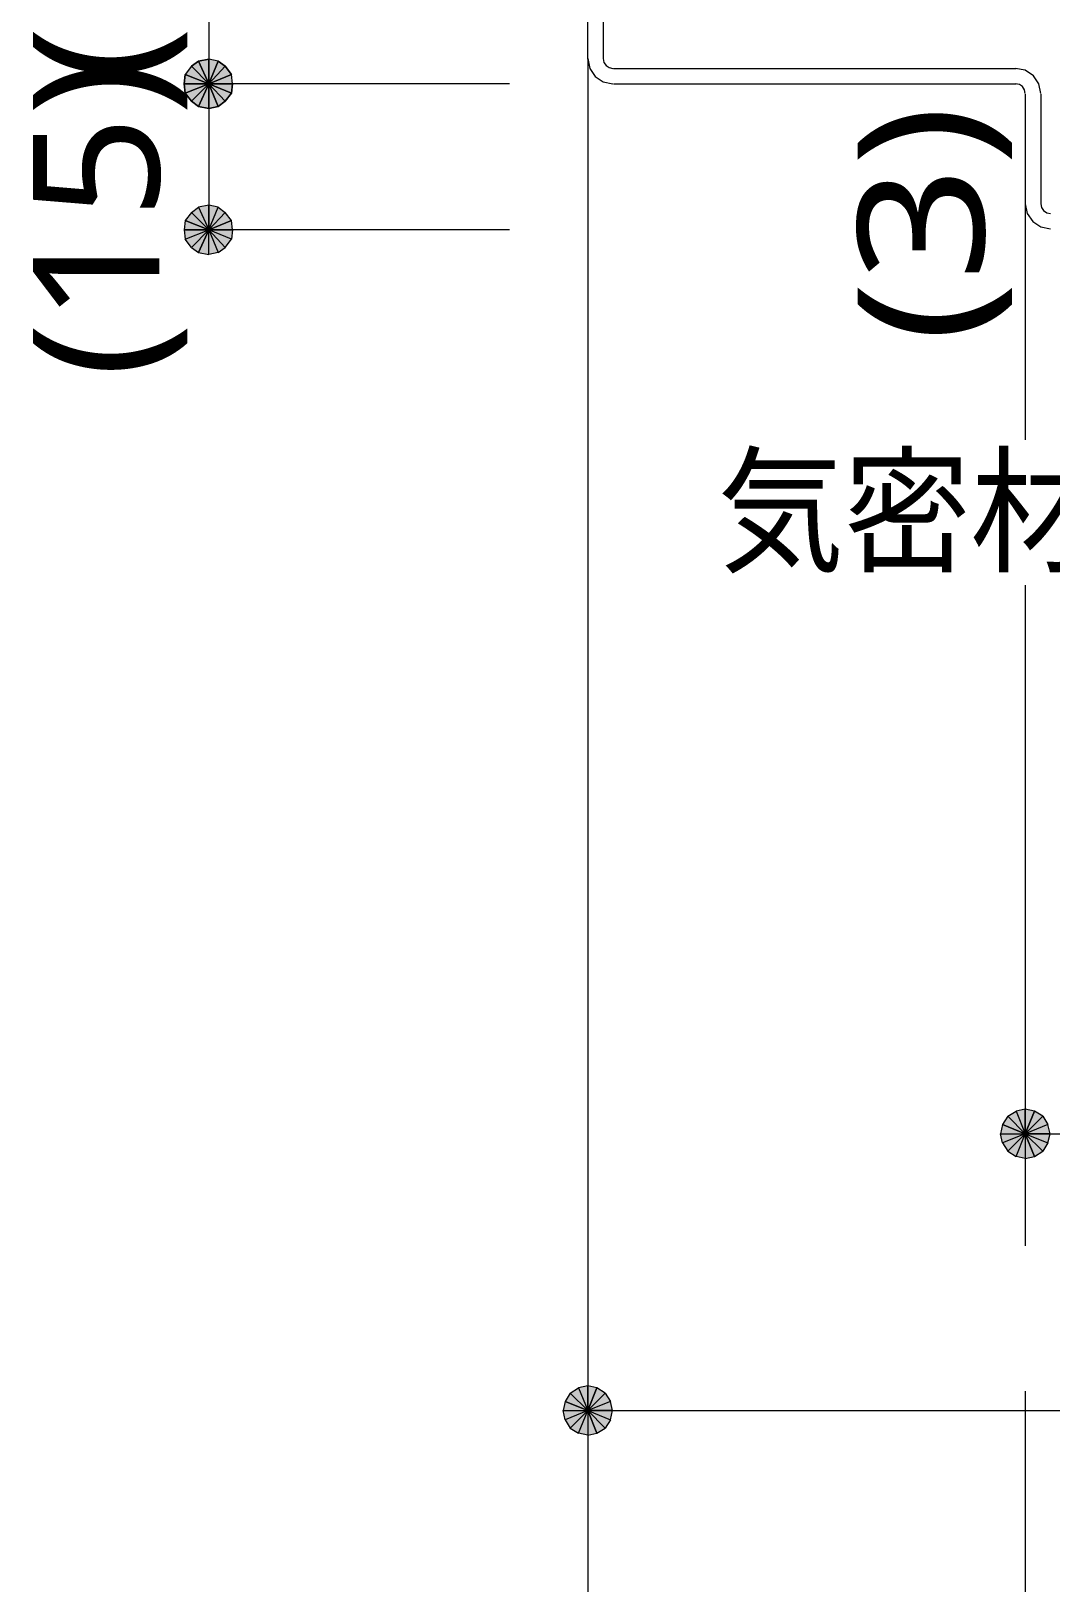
# Model space of a CAD drawing. Header units: millimetres. Extents: x 0 to 420, y 0 to 297.
# Drawn here: x 121.23 to 142.19, y 99.27 to 131.36 of the extents above; entities that cross this region are included whole.
import ezdxf
from ezdxf.enums import TextEntityAlignment as Align

# ---------------------------------------------------------------- set-up
doc = ezdxf.new("R2010")
doc.units = ezdxf.units.MM
doc.styles.add('kst32b', font='NotoSansJP-Variable.ttf')

msp = doc.modelspace()

# ---------------------------------------------------------------- hatches: boundary and pattern name
h = msp.add_hatch(color=7)
h.paths.add_polyline_path([(124.524, 130.641), (124.396, 130.471), (124.883, 130.281), (124.524, 130.641)])
h.paths.add_polyline_path([(124.396, 130.471), (124.883, 130.281), (124.375, 130.281), (124.396, 130.471)])
h = msp.add_hatch(color=7)
h.paths.add_polyline_path([(124.524, 130.641), (124.396, 130.471), (124.883, 130.281), (124.524, 130.641)])
h.paths.add_polyline_path([(124.396, 130.471), (124.883, 130.281), (124.375, 130.281), (124.396, 130.471)])
h.paths.add_polyline_path([(124.883, 130.281), (124.375, 130.281), (124.396, 130.09), (124.883, 130.281)])
h = msp.add_hatch(color=7)
h.paths.add_polyline_path([(124.883, 130.789), (124.672, 130.746), (124.883, 130.281), (124.883, 130.789)])
h.paths.add_polyline_path([(124.672, 130.746), (124.883, 130.281), (124.524, 130.641), (124.672, 130.746)])
h.paths.add_polyline_path([(124.883, 130.281), (124.524, 130.641), (124.396, 130.471), (124.883, 130.281)])
h = msp.add_hatch(color=7)
h.paths.add_polyline_path([(125.074, 130.746), (124.883, 130.789), (124.883, 130.281), (125.074, 130.746)])
h.paths.add_polyline_path([(124.883, 130.789), (124.883, 130.281), (124.672, 130.746), (124.883, 130.789)])
h.paths.add_polyline_path([(124.883, 130.281), (124.672, 130.746), (124.524, 130.641), (124.883, 130.281)])
h = msp.add_hatch(color=7)
h.paths.add_polyline_path([(125.074, 130.746), (124.883, 130.789), (124.883, 130.281), (125.074, 130.746)])
h.paths.add_polyline_path([(124.883, 130.789), (124.883, 130.281), (124.672, 130.746), (124.883, 130.789)])
h.paths.add_polyline_path([(124.883, 130.281), (124.672, 130.746), (124.524, 130.641), (124.883, 130.281)])
h = msp.add_hatch(color=7)
h.paths.add_polyline_path([(125.349, 130.471), (125.222, 130.641), (124.883, 130.281), (125.349, 130.471)])
h.paths.add_polyline_path([(125.222, 130.641), (124.883, 130.281), (125.074, 130.746), (125.222, 130.641)])
h.paths.add_polyline_path([(124.883, 130.281), (125.074, 130.746), (124.883, 130.789), (124.883, 130.281)])
h = msp.add_hatch(color=7)
h.paths.add_polyline_path([(125.37, 130.281), (125.349, 130.471), (124.883, 130.281), (125.37, 130.281)])
h.paths.add_polyline_path([(125.349, 130.471), (124.883, 130.281), (125.222, 130.641), (125.349, 130.471)])
h.paths.add_polyline_path([(124.883, 130.281), (125.222, 130.641), (125.074, 130.746), (124.883, 130.281)])
h = msp.add_hatch(color=7)
h.paths.add_polyline_path([(125.37, 130.281), (125.349, 130.471), (124.883, 130.281), (125.37, 130.281)])
h.paths.add_polyline_path([(125.349, 130.471), (124.883, 130.281), (125.222, 130.641), (125.349, 130.471)])
h.paths.add_polyline_path([(124.883, 130.281), (125.222, 130.641), (125.074, 130.746), (124.883, 130.281)])
h = msp.add_hatch(color=7)
h.paths.add_polyline_path([(124.396, 130.471), (124.375, 130.281), (124.883, 130.281), (124.396, 130.471)])
h.paths.add_polyline_path([(124.375, 130.281), (124.883, 130.281), (124.396, 130.09), (124.375, 130.281)])
h.paths.add_polyline_path([(124.883, 130.281), (124.396, 130.09), (124.524, 129.921), (124.883, 130.281)])
h = msp.add_hatch(color=7)
h.paths.add_polyline_path([(125.222, 129.921), (125.349, 130.09), (124.883, 130.281), (125.222, 129.921)])
h.paths.add_polyline_path([(125.349, 130.09), (124.883, 130.281), (125.37, 130.281), (125.349, 130.09)])
h.paths.add_polyline_path([(124.883, 130.281), (125.37, 130.281), (125.349, 130.471), (124.883, 130.281)])
h = msp.add_hatch(color=7)
h.paths.add_polyline_path([(124.375, 130.281), (124.396, 130.09), (124.883, 130.281), (124.375, 130.281)])
h.paths.add_polyline_path([(124.396, 130.09), (124.883, 130.281), (124.524, 129.921), (124.396, 130.09)])
h.paths.add_polyline_path([(124.883, 130.281), (124.524, 129.921), (124.672, 129.815), (124.883, 130.281)])
h = msp.add_hatch(color=7)
h.paths.add_polyline_path([(124.396, 130.09), (124.524, 129.921), (124.883, 130.281), (124.396, 130.09)])
h.paths.add_polyline_path([(124.524, 129.921), (124.883, 130.281), (124.672, 129.815), (124.524, 129.921)])
h.paths.add_polyline_path([(124.883, 130.281), (124.672, 129.815), (124.883, 129.773), (124.883, 130.281)])
h = msp.add_hatch(color=7)
h.paths.add_polyline_path([(124.524, 129.921), (124.672, 129.815), (124.883, 130.281), (124.524, 129.921)])
h.paths.add_polyline_path([(124.672, 129.815), (124.883, 130.281), (124.883, 129.773), (124.672, 129.815)])
h.paths.add_polyline_path([(124.883, 130.281), (124.883, 129.773), (125.074, 129.815), (124.883, 130.281)])
h = msp.add_hatch(color=7)
h.paths.add_polyline_path([(124.672, 129.815), (124.883, 129.773), (124.883, 130.281), (124.672, 129.815)])
h.paths.add_polyline_path([(124.883, 129.773), (124.883, 130.281), (125.074, 129.815), (124.883, 129.773)])
h.paths.add_polyline_path([(124.883, 130.281), (125.074, 129.815), (125.222, 129.921), (124.883, 130.281)])
h = msp.add_hatch(color=7)
h.paths.add_polyline_path([(125.074, 129.815), (125.222, 129.921), (124.883, 130.281), (125.074, 129.815)])
h.paths.add_polyline_path([(125.222, 129.921), (124.883, 130.281), (125.349, 130.09), (125.222, 129.921)])
h.paths.add_polyline_path([(124.883, 130.281), (125.349, 130.09), (125.37, 130.281), (124.883, 130.281)])
h = msp.add_hatch(color=7)
h.paths.add_polyline_path([(124.883, 129.773), (125.074, 129.815), (124.883, 130.281), (124.883, 129.773)])
h.paths.add_polyline_path([(125.074, 129.815), (124.883, 130.281), (125.222, 129.921), (125.074, 129.815)])
h.paths.add_polyline_path([(124.883, 130.281), (125.222, 129.921), (125.349, 130.09), (124.883, 130.281)])
for points in [[(125.349, 130.09), (125.37, 130.281), (124.883, 130.281), (125.349, 130.09)], [(124.396, 127.466), (124.375, 127.275), (124.883, 127.275), (124.396, 127.466)], [(141.859, 109.156), (141.669, 109.199), (141.669, 108.691), (141.859, 109.156)], [(132.863, 103.463), (132.673, 103.505), (132.673, 102.997), (132.863, 103.463)]]:
    msp.add_hatch(color=7).paths.add_polyline_path(points)
h = msp.add_hatch(color=7)
h.paths.add_polyline_path([(124.883, 127.783), (124.672, 127.741), (124.883, 127.275), (124.883, 127.783)])
h.paths.add_polyline_path([(124.672, 127.741), (124.883, 127.275), (124.524, 127.635), (124.672, 127.741)])
h.paths.add_polyline_path([(124.883, 127.275), (124.524, 127.635), (124.396, 127.466), (124.883, 127.275)])
h = msp.add_hatch(color=7)
h.paths.add_polyline_path([(125.349, 127.466), (125.222, 127.635), (124.883, 127.275), (125.349, 127.466)])
h.paths.add_polyline_path([(125.222, 127.635), (124.883, 127.275), (125.074, 127.741), (125.222, 127.635)])
h.paths.add_polyline_path([(124.883, 127.275), (125.074, 127.741), (124.883, 127.783), (124.883, 127.275)])
h = msp.add_hatch(color=7)
h.paths.add_polyline_path([(125.222, 126.915), (125.349, 127.085), (124.883, 127.275), (125.222, 126.915)])
h.paths.add_polyline_path([(125.349, 127.085), (124.883, 127.275), (125.37, 127.275), (125.349, 127.085)])
h.paths.add_polyline_path([(124.883, 127.275), (125.37, 127.275), (125.349, 127.466), (124.883, 127.275)])
h = msp.add_hatch(color=7)
h.paths.add_polyline_path([(124.375, 127.275), (124.396, 127.085), (124.883, 127.275), (124.375, 127.275)])
h.paths.add_polyline_path([(124.396, 127.085), (124.883, 127.275), (124.524, 126.915), (124.396, 127.085)])
h.paths.add_polyline_path([(124.883, 127.275), (124.524, 126.915), (124.672, 126.809), (124.883, 127.275)])
h = msp.add_hatch(color=7)
h.paths.add_polyline_path([(124.672, 126.809), (124.883, 126.767), (124.883, 127.275), (124.672, 126.809)])
h.paths.add_polyline_path([(124.883, 126.767), (124.883, 127.275), (125.074, 126.809), (124.883, 126.767)])
h.paths.add_polyline_path([(124.883, 127.275), (125.074, 126.809), (125.222, 126.915), (124.883, 127.275)])
h = msp.add_hatch(color=7)
h.paths.add_polyline_path([(141.669, 109.199), (141.478, 109.156), (141.669, 108.691), (141.669, 109.199)])
h.paths.add_polyline_path([(141.478, 109.156), (141.669, 108.691), (141.309, 109.051), (141.478, 109.156)])
h.paths.add_polyline_path([(141.669, 108.691), (141.309, 109.051), (141.203, 108.881), (141.669, 108.691)])
h = msp.add_hatch(color=7)
h.paths.add_polyline_path([(142.177, 108.691), (142.134, 108.881), (141.669, 108.691), (142.177, 108.691)])
h.paths.add_polyline_path([(142.134, 108.881), (141.669, 108.691), (142.028, 109.051), (142.134, 108.881)])
h.paths.add_polyline_path([(141.669, 108.691), (142.028, 109.051), (141.859, 109.156), (141.669, 108.691)])
h = msp.add_hatch(color=7)
h.paths.add_polyline_path([(141.203, 108.881), (141.161, 108.691), (141.669, 108.691), (141.203, 108.881)])
h.paths.add_polyline_path([(141.161, 108.691), (141.669, 108.691), (141.203, 108.5), (141.161, 108.691)])
h.paths.add_polyline_path([(141.669, 108.691), (141.203, 108.5), (141.309, 108.331), (141.669, 108.691)])
h = msp.add_hatch(color=7)
h.paths.add_polyline_path([(141.309, 108.331), (141.478, 108.225), (141.669, 108.691), (141.309, 108.331)])
h.paths.add_polyline_path([(141.478, 108.225), (141.669, 108.691), (141.669, 108.183), (141.478, 108.225)])
h.paths.add_polyline_path([(141.669, 108.691), (141.669, 108.183), (141.859, 108.225), (141.669, 108.691)])
h = msp.add_hatch(color=7)
h.paths.add_polyline_path([(141.859, 108.225), (142.028, 108.331), (141.669, 108.691), (141.859, 108.225)])
h.paths.add_polyline_path([(142.028, 108.331), (141.669, 108.691), (142.134, 108.5), (142.028, 108.331)])
h.paths.add_polyline_path([(141.669, 108.691), (142.134, 108.5), (142.177, 108.691), (141.669, 108.691)])
h = msp.add_hatch(color=7)
h.paths.add_polyline_path([(132.673, 103.505), (132.482, 103.463), (132.673, 102.997), (132.673, 103.505)])
h.paths.add_polyline_path([(132.482, 103.463), (132.673, 102.997), (132.313, 103.357), (132.482, 103.463)])
h.paths.add_polyline_path([(132.673, 102.997), (132.313, 103.357), (132.207, 103.187), (132.673, 102.997)])
h = msp.add_hatch(color=7)
h.paths.add_polyline_path([(133.181, 102.997), (133.138, 103.187), (132.673, 102.997), (133.181, 102.997)])
h.paths.add_polyline_path([(133.138, 103.187), (132.673, 102.997), (133.033, 103.357), (133.138, 103.187)])
h.paths.add_polyline_path([(132.673, 102.997), (133.033, 103.357), (132.863, 103.463), (132.673, 102.997)])
h = msp.add_hatch(color=7)
h.paths.add_polyline_path([(132.207, 103.187), (132.165, 102.997), (132.673, 102.997), (132.207, 103.187)])
h.paths.add_polyline_path([(132.165, 102.997), (132.673, 102.997), (132.207, 102.806), (132.165, 102.997)])
h.paths.add_polyline_path([(132.673, 102.997), (132.207, 102.806), (132.313, 102.637), (132.673, 102.997)])
h = msp.add_hatch(color=7)
h.paths.add_polyline_path([(132.313, 102.637), (132.482, 102.531), (132.673, 102.997), (132.313, 102.637)])
h.paths.add_polyline_path([(132.482, 102.531), (132.673, 102.997), (132.673, 102.489), (132.482, 102.531)])
h.paths.add_polyline_path([(132.673, 102.997), (132.673, 102.489), (132.863, 102.531), (132.673, 102.997)])
h = msp.add_hatch(color=7)
h.paths.add_polyline_path([(132.863, 102.531), (133.033, 102.637), (132.673, 102.997), (132.863, 102.531)])
h.paths.add_polyline_path([(133.033, 102.637), (132.673, 102.997), (133.138, 102.806), (133.033, 102.637)])
h.paths.add_polyline_path([(132.673, 102.997), (133.138, 102.806), (133.181, 102.997), (132.673, 102.997)])

# ---------------------------------------------------------------- linework, layer by layer
at = {"lineweight": 13}
for points in [[(124.883, 135.276), (124.883, 130.281), (124.883, 127.275)], [(132.673, 130.789), (132.673, 134.747)], [(132.99, 134.747), (132.99, 130.789)], [(132.673, 130.799), (132.713, 130.598), (132.825, 130.433), (132.989, 130.322), (133.191, 130.281)], [(132.673, 130.789), (132.673, 99.272)], [(132.99, 130.799), (133.006, 130.721), (133.049, 130.657), (133.113, 130.614), (133.191, 130.598)], [(133.202, 130.598), (141.478, 130.598)], [(141.986, 130.08), (141.945, 130.282), (141.834, 130.446), (141.669, 130.558), (141.467, 130.598)], [(131.064, 130.281), (124.883, 130.281)], [(133.202, 130.281), (141.478, 130.281)], [(141.669, 130.08), (141.653, 130.158), (141.61, 130.222), (141.546, 130.265), (141.467, 130.281)], [(141.669, 130.069), (141.669, 127.804)], [(141.986, 130.069), (141.986, 127.804)], [(141.668, 127.815), (141.709, 127.613), (141.82, 127.448), (141.985, 127.337), (142.187, 127.296)], [(141.669, 127.804), (141.669, 122.957)], [(141.986, 127.815), (142.002, 127.737), (142.045, 127.673), (142.109, 127.63), (142.187, 127.614)], [(131.064, 127.275), (124.883, 127.275)], [(141.669, 119.973), (141.669, 106.384)], [(141.669, 108.691), (151.871, 108.691)], [(141.669, 103.399), (141.669, 99.272)], [(132.673, 102.997), (160.465, 102.997)]]:
    msp.add_lwpolyline(points, dxfattribs=at)
at = {"lineweight": 0}
for points in [[(124.883, 130.281), (124.524, 130.641), (124.396, 130.471)], [(124.524, 130.641), (124.396, 130.471), (124.883, 130.281)], [(124.524, 130.641), (124.396, 130.471), (124.883, 130.281)], [(124.672, 130.746), (124.883, 130.281), (124.524, 130.641)], [(124.883, 130.281), (124.672, 130.746), (124.524, 130.641)], [(124.883, 130.281), (124.672, 130.746), (124.524, 130.641)], [(124.883, 130.789), (124.672, 130.746), (124.883, 130.281)], [(124.883, 130.789), (124.883, 130.281), (124.672, 130.746)], [(124.883, 130.789), (124.883, 130.281), (124.672, 130.746)], [(124.883, 130.281), (125.074, 130.746), (124.883, 130.789)], [(125.074, 130.746), (124.883, 130.789), (124.883, 130.281)], [(125.074, 130.746), (124.883, 130.789), (124.883, 130.281)], [(125.222, 130.641), (124.883, 130.281), (125.074, 130.746)], [(124.883, 130.281), (125.222, 130.641), (125.074, 130.746)], [(124.883, 130.281), (125.222, 130.641), (125.074, 130.746)], [(125.349, 130.471), (125.222, 130.641), (124.883, 130.281)], [(125.349, 130.471), (124.883, 130.281), (125.222, 130.641)], [(125.349, 130.471), (124.883, 130.281), (125.222, 130.641)], [(124.396, 130.471), (124.375, 130.281), (124.883, 130.281)], [(124.396, 130.471), (124.883, 130.281), (124.375, 130.281)], [(124.396, 130.471), (124.883, 130.281), (124.375, 130.281)], [(124.883, 130.281), (125.37, 130.281), (125.349, 130.471)], [(125.37, 130.281), (125.349, 130.471), (124.883, 130.281)], [(125.37, 130.281), (125.349, 130.471), (124.883, 130.281)], [(124.375, 130.281), (124.396, 130.09), (124.883, 130.281)], [(124.375, 130.281), (124.883, 130.281), (124.396, 130.09)], [(124.883, 130.281), (124.375, 130.281), (124.396, 130.09)], [(124.396, 130.09), (124.883, 130.281), (124.524, 129.921)], [(124.883, 130.281), (124.396, 130.09), (124.524, 129.921)], [(124.396, 130.09), (124.524, 129.921), (124.883, 130.281)], [(124.883, 130.281), (124.524, 129.921), (124.672, 129.815)], [(124.524, 129.921), (124.672, 129.815), (124.883, 130.281)], [(124.524, 129.921), (124.883, 130.281), (124.672, 129.815)], [(124.672, 129.815), (124.883, 129.773), (124.883, 130.281)], [(124.672, 129.815), (124.883, 130.281), (124.883, 129.773)], [(124.883, 130.281), (124.672, 129.815), (124.883, 129.773)], [(124.883, 129.773), (124.883, 130.281), (125.074, 129.815)], [(124.883, 130.281), (125.074, 129.815), (125.222, 129.921)], [(125.222, 129.921), (125.349, 130.09), (124.883, 130.281)], [(125.349, 130.09), (124.883, 130.281), (125.37, 130.281)], [(124.883, 130.281), (124.883, 129.773), (125.074, 129.815)], [(125.074, 129.815), (125.222, 129.921), (124.883, 130.281)], [(125.222, 129.921), (124.883, 130.281), (125.349, 130.09)], [(124.883, 130.281), (125.349, 130.09), (125.37, 130.281)], [(124.883, 129.773), (125.074, 129.815), (124.883, 130.281)], [(125.074, 129.815), (124.883, 130.281), (125.222, 129.921)], [(124.883, 130.281), (125.222, 129.921), (125.349, 130.09)], [(125.349, 130.09), (125.37, 130.281), (124.883, 130.281)], [(124.672, 127.741), (124.883, 127.275), (124.524, 127.635)], [(124.883, 127.783), (124.672, 127.741), (124.883, 127.275)], [(124.883, 127.275), (125.074, 127.741), (124.883, 127.783)], [(125.222, 127.635), (124.883, 127.275), (125.074, 127.741)], [(124.396, 127.466), (124.375, 127.275), (124.883, 127.275)], [(124.883, 127.275), (124.524, 127.635), (124.396, 127.466)], [(125.349, 127.466), (125.222, 127.635), (124.883, 127.275)], [(124.883, 127.275), (125.37, 127.275), (125.349, 127.466)], [(124.375, 127.275), (124.396, 127.085), (124.883, 127.275)], [(124.396, 127.085), (124.883, 127.275), (124.524, 126.915)], [(124.883, 127.275), (124.524, 126.915), (124.672, 126.809)], [(124.672, 126.809), (124.883, 126.767), (124.883, 127.275)], [(124.883, 126.767), (124.883, 127.275), (125.074, 126.809)], [(124.883, 127.275), (125.074, 126.809), (125.222, 126.915)], [(125.222, 126.915), (125.349, 127.085), (124.883, 127.275)], [(125.349, 127.085), (124.883, 127.275), (125.37, 127.275)], [(141.478, 109.156), (141.669, 108.691), (141.309, 109.051)], [(141.669, 109.199), (141.478, 109.156), (141.669, 108.691)], [(141.859, 109.156), (141.669, 109.199), (141.669, 108.691)], [(141.669, 108.691), (142.028, 109.051), (141.859, 109.156)], [(141.203, 108.881), (141.161, 108.691), (141.669, 108.691)], [(141.669, 108.691), (141.309, 109.051), (141.203, 108.881)], [(142.134, 108.881), (141.669, 108.691), (142.028, 109.051)], [(142.177, 108.691), (142.134, 108.881), (141.669, 108.691)], [(141.161, 108.691), (141.669, 108.691), (141.203, 108.5)], [(141.669, 108.691), (141.203, 108.5), (141.309, 108.331)], [(141.309, 108.331), (141.478, 108.225), (141.669, 108.691)], [(141.478, 108.225), (141.669, 108.691), (141.669, 108.183)], [(141.669, 108.691), (141.669, 108.183), (141.859, 108.225)], [(141.859, 108.225), (142.028, 108.331), (141.669, 108.691)], [(142.028, 108.331), (141.669, 108.691), (142.134, 108.5)], [(141.669, 108.691), (142.134, 108.5), (142.177, 108.691)], [(132.673, 102.997), (132.313, 103.357), (132.207, 103.187)], [(132.482, 103.463), (132.673, 102.997), (132.313, 103.357)], [(132.673, 103.505), (132.482, 103.463), (132.673, 102.997)], [(132.863, 103.463), (132.673, 103.505), (132.673, 102.997)], [(132.673, 102.997), (133.033, 103.357), (132.863, 103.463)], [(133.138, 103.187), (132.673, 102.997), (133.033, 103.357)], [(132.207, 103.187), (132.165, 102.997), (132.673, 102.997)], [(133.181, 102.997), (133.138, 103.187), (132.673, 102.997)], [(132.165, 102.997), (132.673, 102.997), (132.207, 102.806)], [(132.673, 102.997), (132.207, 102.806), (132.313, 102.637)], [(132.313, 102.637), (132.482, 102.531), (132.673, 102.997)], [(132.482, 102.531), (132.673, 102.997), (132.673, 102.489)], [(132.673, 102.997), (132.673, 102.489), (132.863, 102.531)], [(132.863, 102.531), (133.033, 102.637), (132.673, 102.997)], [(133.033, 102.637), (132.673, 102.997), (133.138, 102.806)], [(132.673, 102.997), (133.138, 102.806), (133.181, 102.997)]]:
    msp.add_lwpolyline(points, close=True, dxfattribs=at)

# ---------------------------------------------------------------- texts
at = {"style": 'kst32b'}
for s, height, p, p2 in [('(25)', 2.5989, (123.867, 130.344), (123.867, 136.842)), ('(15)', 2.5989, (123.867, 124.248), (123.867, 130.746)), ('(3)', 2.5989, (140.822, 124.968), (140.822, 129.841)), ('気密材', 2.0791, (135.34, 120.459), (143.136, 120.459))]:
    msp.add_text(s, height=height, dxfattribs=at).set_placement(p, p2, align=Align.FIT)

doc.saveas('drawing.dxf')
